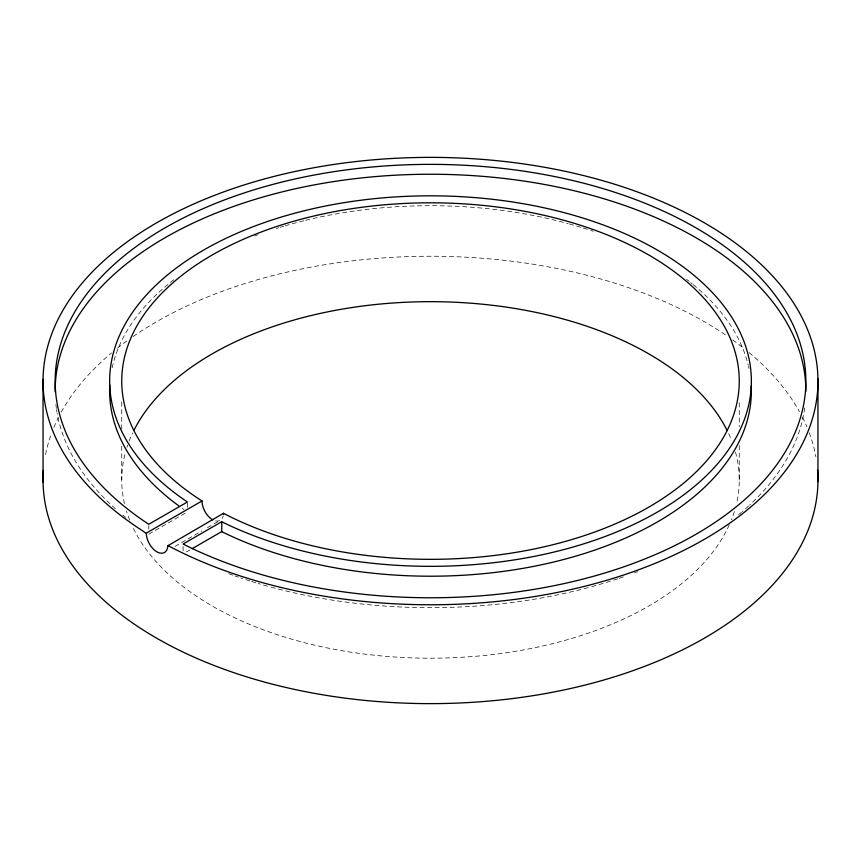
<?xml version="1.0" encoding="UTF-8"?>
<svg xmlns="http://www.w3.org/2000/svg" width="861" height="861" viewBox="0 0 861 861"><rect width="100%" height="100%" fill="white"/><g stroke="black" fill="none" stroke-linecap="round" stroke-linejoin="round"><path stroke-width="0.65" stroke-dasharray="4.3 3.23" d="M148.802 534.164L186.288 512.521M175.009 546.423L201.678 531.022M207.479 527.675L220.244 520.313M186.493 551.944L189.904 549.975M739.255 402.797L739.255 426.841M739.255 445.546L739.255 480.277M187.418 503.222L187.418 509.4M183.092 546.498L183.092 551.438M148.802 525.511L148.802 529.224M121.745 402.098L121.745 428.81M121.745 446.181L121.745 479.577M45.536 454.565A387.461 223.699 0 0 1 51.606 433.148M53.888 427.368A387.461 223.699 0 0 1 58.268 417.833M61.249 412.161A387.461 223.699 0 0 1 111.456 352.999M117.387 348.167A387.461 223.699 0 0 1 127.762 340.321M133.175 336.5A387.461 223.699 0 0 1 726.178 335.37M732.711 339.934A387.461 223.699 0 0 1 744.119 348.565M749.059 352.59A387.461 223.699 0 0 1 799.492 411.698M802.495 417.359A387.461 223.699 0 0 1 806.918 426.895M809.211 432.663A387.461 223.699 0 0 1 815.862 456.696M735.466 452.079A308.755 178.259 0 0 1 736.833 502.243M734.358 511.574A308.755 178.259 0 0 1 731.441 519.796M729.278 524.887A308.755 178.259 0 0 1 432.62 658.191A308.755 178.259 0 0 1 132.82 527.244M129.699 520.13A308.755 178.259 0 0 1 126.427 510.885M124.479 503.631A308.755 178.259 0 0 1 124.899 454.5M126.976 447.257A308.755 178.259 0 0 1 127.665 445.202M129.161 441.09A308.755 178.259 0 0 1 132.659 432.954M728.664 433.621A308.755 178.259 0 0 1 731.301 439.734M804.701 407.91A375.353 216.703 0 0 1 749.544 505.127M748.661 505.934A375.353 216.703 0 0 1 742.365 511.552M741.439 512.349A375.353 216.703 0 0 1 738.63 514.706M637.861 571.596A375.353 216.703 0 0 1 634.535 572.845M623.289 576.892A375.353 216.703 0 0 1 618.725 578.452M617.574 578.829A375.353 216.703 0 0 1 589.365 587.299M588.171 587.622A375.353 216.703 0 0 1 268.783 586.513M267.588 586.19A375.353 216.703 0 0 1 258.106 583.457M255.749 582.746A375.353 216.703 0 0 1 251.078 581.304M249.916 580.938A375.353 216.703 0 0 1 240.693 577.914M238.411 577.139A375.353 216.703 0 0 1 235.01 575.955M232.75 575.148A375.353 216.703 0 0 1 228.273 573.523M125.717 517.439A375.353 216.703 0 0 1 122.843 515.104M115.449 508.754A375.353 216.703 0 0 1 57.181 413.463M56.955 412.193A375.353 216.703 0 0 1 56.546 409.653M56.363 408.383A375.353 216.703 0 0 1 55.89 404.573M184.093 509.615A320.862 185.255 0 0 1 182.295 508.356M112.156 367.765A320.862 185.255 0 0 1 174.32 279.405M254.533 236.043A320.862 185.255 0 0 1 258.096 234.719M276.37 228.477A320.862 185.255 0 0 1 278.867 227.691M280.116 227.315A320.862 185.255 0 0 1 283.882 226.174M285.142 225.808A320.862 185.255 0 0 1 304.374 220.62M305.677 220.298A320.862 185.255 0 0 1 568.099 223.602M569.379 223.957A320.862 185.255 0 0 1 581.993 227.648M583.241 228.036A320.862 185.255 0 0 1 588.203 229.618M590.657 230.436A320.862 185.255 0 0 1 593.111 231.254M686.583 279.341A320.862 185.255 0 0 1 689.123 281.299M690.791 282.623A320.862 185.255 0 0 1 692.438 283.958M693.245 284.625A320.862 185.255 0 0 1 748.263 365.247M748.521 366.323A320.862 185.255 0 0 1 748.995 368.486M215.551 520.894A15.164 8.89 59.2 0 0 217.456 521.088L218.059 521.045A15.164 9.04 58.3 0 0 221.568 519.215A15.121 9.17 57.4 0 0 223.225 515.814"/><path stroke-width="1.29" d="M146.316 533.12L202.012 500.962L198.708 498.831A308.755 178.259 0 0 1 357.337 207.888A308.755 178.259 0 0 1 730.171 423.989A308.755 178.259 0 0 1 225.614 514.426L223.473 513.307L167.766 545.799A15.143 9.127 57.7 0 1 166.873 549.856L166.571 550.405A15.164 8.987 58.6 0 1 161.782 553.225L161.168 553.214A15.164 8.836 59.5 0 1 157.219 552.009L156.541 551.632A15.164 8.685 60.4 0 1 152.042 547.671A15.132 8.513 61.2 0 1 147.457 539.503L147.177 538.631A15.143 8.362 62.1 0 1 146.316 533.572L142.689 530.839A387.461 223.699 0 0 1 336.425 164.064A387.461 223.699 0 0 1 806.574 434.902A387.461 223.699 0 0 1 171.726 547.564L167.766 545.476M221.707 521.734L183.092 544.023L184.781 544.884A375.353 216.703 0 0 0 795.349 431.985A375.353 216.703 0 0 0 341.516 170.543A375.353 216.703 0 0 0 147.296 523.294L148.802 524.274L187.418 501.985L185.922 500.973A320.862 185.255 0 0 1 356.303 200.839A320.862 185.255 0 0 1 742.376 424.613A320.862 185.255 0 0 1 221.847 521.809L221.707 531.614L192.175 548.672M221.707 531.614L221.847 531.689A320.862 185.255 0 0 0 568.669 558.154A320.862 185.255 0 0 0 751.244 385.868M223.473 513.307L223.473 513.64A15.121 9.17 57.4 0 1 223.429 514.394M202.012 500.962L202.012 501.414A15.132 8.244 62.7 0 0 202.26 503.879L202.421 504.74A15.154 8.416 61.8 0 0 206.037 513.285L206.575 514.06A15.164 8.578 61 0 0 209.557 517.483L210.202 518.053A15.154 8.739 60.1 0 0 212.871 519.883M817.939 378.851L817.95 481.665M43.05 379.335L43.061 482.149M817.563 469.815A387.461 223.699 0 0 1 430.92 703.631A387.461 223.699 0 0 1 43.394 470.31M134.144 429.919A308.755 178.259 0 0 1 431.103 301.673A308.755 178.259 0 0 1 727.201 430.597M55.147 391.83A375.353 216.703 0 0 1 430.091 174.245A375.353 216.703 0 0 1 805.853 391.357M178.744 505.805A320.862 185.255 0 0 1 109.788 385.147"/></g></svg>
